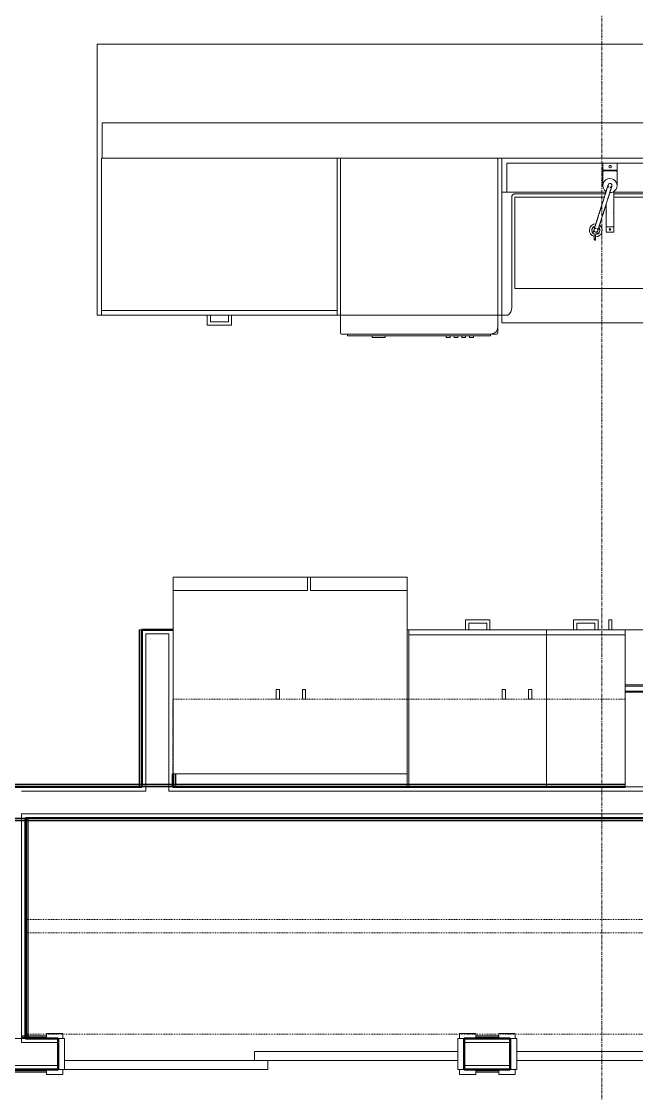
# Model space of a CAD drawing. Header units: inches. Extents: x -4235 to -464, y 9767 to 12347.
# Drawn here: x -2261.9 to -2168, y 10543.9 to 10707.6 of the extents above; entities that cross this region are included whole.
import ezdxf

# ---------------------------------------------------------------- set-up
doc = ezdxf.new("R2010")
doc.units = ezdxf.units.IN
doc.header["$MEASUREMENT"] = 0
doc.linetypes.add('Dash', pattern=[0.25, 0.125, -0.125])
doc.linetypes.add('Grid Line 1_2_', pattern=[0.875, 0.5, -0.125, 0.125, -0.125])
for name, color, linetype, lineweight in [('0-1', 170, 'Continuous', 5), ('0-2', 10, 'Continuous', 9), ('A-DOOR-1', 7, 'Continuous', 9), ('A-DOOR-2', 130, 'Continuous', 20), ('A-DOOR-FRAM-1', 130, 'Continuous', 20), ('A-WALL-1', 250, 'Continuous', 50), ('A-WALL-2', 50, 'Continuous', 13), ('A-WALL-3', 10, 'Continuous', 9), ('A-WALL-4', 254, 'Continuous', 9), ('A-WALL-5', 7, 'Continuous', 9), ('A-WALL-6', 113, 'Continuous', 9), ('P-SANR-FIXT-1', 7, 'Continuous', 9), ('P-SANR-FIXT-2', 254, 'Continuous', 9), ('Q-CASE-1', 254, 'Continuous', 9), ('Q-CASE-2', 7, 'Continuous', 9), ('Q-CASE-3', 7, 'Dash', 9), ('Q-CASE-4', 10, 'Continuous', 9), ('Q-CASE-HDLN-1', 7, 'Dash', 9), ('Q-SPCQ-1', 7, 'Continuous', 9), ('Q-SPCQ-2', 10, 'Continuous', 9), ('Q-SPCQ-3', 254, 'Continuous', 9), ('S-GRID-1', 1, 'Grid Line 1_2_', 9)]:
    doc.layers.add(name, color=color, linetype=linetype, lineweight=lineweight)

# ---------------------------------------------------------------- blocks, each defined once
blk = doc.blocks.new('Basic Wall _ INT - W4BØF - _5_8 GYP - 2X4 WOOD_BATT_ - 5_8 GYP_ - ___-2694542-BACKGROUND - 3RD FLOOR')
at = {"layer": 'A-WALL-3'}
for p, q in [((-2268.22, 10591.17), (-2268.2, 10591.11)), ((-2268.2, 10591.11), (-2268.14, 10590.96)), ((-2243.94, 10591.11), (-2243.82, 10591.11)), ((-2243.82, 10591.11), (-2243.73, 10591.11)), ((-2243.73, 10591.11), (-2243.67, 10591.11)), ((-2243.52, 10591.11), (-2238.79, 10591.11)), ((-2238.63, 10591.11), (-2238.57, 10591.11)), ((-2238.57, 10591.11), (-2238.48, 10591.11)), ((-2238.48, 10591.11), (-2238.36, 10591.11)), ((-2203.03, 10591.11), (-2169.78, 10591.11)), ((-2139.89, 10591.11), (-2077.17, 10591.11)), ((-2077.17, 10591.17), (-2076.8, 10591.17)), ((-2077.17, 10591.11), (-2076.8, 10591.11)), ((-2076.8, 10591.11), (-2076.17, 10591.11)), ((-2076.17, 10591.11), (-2076.17, 10591.17)), ((-2076.17, 10590.96), (-2076.17, 10591.11)), ((-2268.13, 10590.96), (-2268.11, 10590.89)), ((-2268.06, 10590.78), (-2268.05, 10590.75)), ((-2238.78, 10590.75), (-2243.53, 10590.75)), ((-2169.78, 10590.88), (-2203.03, 10590.88)), ((-2169.78, 10590.75), (-2203.03, 10590.75)), ((-2077.17, 10590.88), (-2139.89, 10590.88)), ((-2077.17, 10590.75), (-2139.89, 10590.75)), ((-2076.8, 10590.88), (-2077.17, 10590.88)), ((-2076.8, 10590.75), (-2077.17, 10590.75)), ((-2076.17, 10590.75), (-2076.8, 10590.75)), ((-2076.17, 10590.89), (-2076.17, 10590.96)), ((-2076.17, 10590.75), (-2076.17, 10590.78))]:
    blk.add_line(p, q, dxfattribs=at)
at = {"layer": 'A-WALL-4'}
for p, q in [((-2268.2, 10591.11), (-2243.94, 10591.11)), ((-2243.94, 10591.17), (-2243.82, 10591.17)), ((-2243.82, 10591.17), (-2243.73, 10591.17)), ((-2243.73, 10591.17), (-2243.67, 10591.17)), ((-2243.51, 10591.17), (-2238.79, 10591.17)), ((-2238.63, 10591.17), (-2238.57, 10591.17)), ((-2238.57, 10591.17), (-2238.48, 10591.17)), ((-2238.48, 10591.17), (-2238.36, 10591.17)), ((-2238.36, 10591.11), (-2203.03, 10591.11)), ((-2203.03, 10591.17), (-2169.78, 10591.17)), ((-2139.89, 10591.17), (-2077.17, 10591.17)), ((-2076.8, 10591.17), (-2076.17, 10591.17)), ((-2076.17, 10591.17), (-2076.17, 10590.9)), ((-2243.53, 10590.75), (-2268.05, 10590.75)), ((-2239.42, 10590.88), (-2243.52, 10590.88)), ((-2238.78, 10590.88), (-2239.4, 10590.88)), ((-2203.03, 10590.75), (-2238.78, 10590.75)), ((-2076.17, 10590.88), (-2076.8, 10590.88)), ((-2076.17, 10590.9), (-2076.17, 10590.88)), ((-2076.17, 10590.88), (-2076.17, 10590.86)), ((-2076.17, 10590.86), (-2076.17, 10590.8)), ((-2076.17, 10590.8), (-2076.17, 10590.75))]:
    blk.add_line(p, q, dxfattribs=at)
at = {"layer": 'A-WALL-5'}
for p, q in [((-2268.22, 10591.17), (-2243.94, 10591.17)), ((-2238.36, 10591.17), (-2203.03, 10591.17)), ((-2243.52, 10590.88), (-2268.1, 10590.88)), ((-2203.03, 10590.88), (-2238.78, 10590.88))]:
    blk.add_line(p, q, dxfattribs=at)
at = {"layer": 'A-WALL-5', "flags": 128}
for points in [[(-2268.1, 10590.88), (-2268.11, 10590.9), (-2268.13, 10590.96), (-2268.17, 10591.05), (-2268.22, 10591.17)], [(-2268.07, 10590.8), (-2268.08, 10590.82), (-2268.09, 10590.84), (-2268.09, 10590.86), (-2268.1, 10590.87), (-2268.1, 10590.88), (-2268.1, 10590.88)]]:
    blk.add_lwpolyline(points, dxfattribs=at)
blk = doc.blocks.new('Basic Wall _ INT - W4BØF - _5_8 GYP - 2X4 WOOD_BATT_ - 5_8 GYP_ - ___-2694541-BACKGROUND - 3RD FLOOR')
at = {"layer": 'A-WALL-3'}
for p, q in [((-2266.08, 10586), (-2266.07, 10585.98)), ((-2261.29, 10586), (-2266.04, 10586)), ((-2266.03, 10585.86), (-2266, 10585.8)), ((-2266, 10585.8), (-2265.94, 10585.65)), ((-2265.94, 10585.65), (-2265.91, 10585.59)), ((-2265.94, 10585.65), (-2265.41, 10585.65)), ((-2265.37, 10585.65), (-2261.29, 10585.65)), ((-2261.14, 10585.65), (-2261.08, 10585.65)), ((-2261.08, 10585.65), (-2260.99, 10585.65)), ((-2260.99, 10585.65), (-2260.87, 10585.65)), ((-2109.14, 10585.65), (-2109.02, 10585.65)), ((-2109.02, 10585.65), (-2108.93, 10585.65)), ((-2108.93, 10585.65), (-2108.87, 10585.65)), ((-2103.97, 10586), (-2108.72, 10586)), ((-2108.72, 10585.65), (-2103.97, 10585.65)), ((-2103.83, 10585.65), (-2103.77, 10585.65)), ((-2103.77, 10585.65), (-2103.68, 10585.65)), ((-2103.68, 10585.65), (-2103.56, 10585.65)), ((-2076.17, 10586), (-2077.17, 10586)), ((-2077.17, 10585.65), (-2076.17, 10585.65)), ((-2076.17, 10585.98), (-2076.17, 10586)), ((-2076.17, 10585.8), (-2076.17, 10585.86)), ((-2076.17, 10585.65), (-2076.17, 10585.8)), ((-2076.17, 10585.59), (-2076.17, 10585.65))]:
    blk.add_line(p, q, dxfattribs=at)
at = {"layer": 'A-WALL-4'}
for p, q in [((-2266.03, 10585.88), (-2265.41, 10585.88)), ((-2266.02, 10585.86), (-2266.03, 10585.88)), ((-2265.91, 10585.59), (-2265.41, 10585.59)), ((-2265.4, 10585.88), (-2261.29, 10585.88)), ((-2265.37, 10585.59), (-2261.29, 10585.59)), ((-2108.72, 10586), (-2261.29, 10586)), ((-2261.14, 10585.59), (-2261.08, 10585.59)), ((-2261.08, 10585.59), (-2260.99, 10585.59)), ((-2260.99, 10585.59), (-2260.87, 10585.59)), ((-2260.87, 10585.65), (-2109.14, 10585.65)), ((-2109.14, 10585.59), (-2109.02, 10585.59)), ((-2109.02, 10585.59), (-2108.93, 10585.59)), ((-2108.93, 10585.59), (-2108.87, 10585.59)), ((-2108.72, 10585.88), (-2103.97, 10585.88)), ((-2108.72, 10585.59), (-2103.97, 10585.59)), ((-2077.17, 10586), (-2103.97, 10586)), ((-2103.83, 10585.59), (-2103.77, 10585.59)), ((-2103.77, 10585.59), (-2103.68, 10585.59)), ((-2103.68, 10585.59), (-2103.56, 10585.59)), ((-2103.56, 10585.65), (-2077.17, 10585.65)), ((-2077.17, 10585.88), (-2076.17, 10585.88)), ((-2077.17, 10585.59), (-2076.17, 10585.59)), ((-2076.17, 10586), (-2076.17, 10585.96)), ((-2076.17, 10585.96), (-2076.17, 10585.9)), ((-2076.17, 10585.9), (-2076.17, 10585.89)), ((-2076.17, 10585.89), (-2076.17, 10585.88)), ((-2076.17, 10585.88), (-2076.17, 10585.88)), ((-2076.17, 10585.88), (-2076.17, 10585.71)), ((-2076.17, 10585.71), (-2076.17, 10585.59))]:
    blk.add_line(p, q, dxfattribs=at)
at = {"layer": 'A-WALL-4', "flags": 128}
for points in [[(-2266.04, 10585.89), (-2266.04, 10585.9), (-2266.05, 10585.92), (-2266.06, 10585.94)], [(-2266.03, 10585.88), (-2266.03, 10585.88), (-2266.04, 10585.89)], [(-2265.91, 10585.59), (-2265.96, 10585.71), (-2266, 10585.8), (-2266.02, 10585.86)]]:
    blk.add_lwpolyline(points, dxfattribs=at)
at = {"layer": 'A-WALL-5'}
for p, q in [((-2266.06, 10585.94), (-2266.07, 10585.96)), ((-2261.29, 10585.88), (-2108.72, 10585.88)), ((-2260.87, 10585.59), (-2109.14, 10585.59)), ((-2103.97, 10585.88), (-2077.17, 10585.88)), ((-2103.56, 10585.59), (-2077.17, 10585.59))]:
    blk.add_line(p, q, dxfattribs=at)
blk = doc.blocks.new('Basic Wall _ INT - W4BØF - _5_8 GYP - 2X4 WOOD_BATT_ - 5_8 GYP_ - ___-2694543-BACKGROUND - 3RD FLOOR')
at = {"layer": 'A-WALL-3'}
for p, q in [((-2192.57, 10547.6), (-2194.32, 10547.6)), ((-2187.32, 10547.6), (-2189.07, 10547.6))]:
    blk.add_line(p, q, dxfattribs=at)
at = {"layer": 'A-WALL-4'}
for p, q in [((-2258.07, 10547.6), (-2304.48, 10547.6)), ((-2304.25, 10547.25), (-2258.07, 10547.25)), ((-2189.07, 10547.6), (-2192.57, 10547.6)), ((-2192.57, 10547.25), (-2189.07, 10547.25))]:
    blk.add_line(p, q, dxfattribs=at)
at = {"layer": 'A-WALL-5'}
for p, q in [((-2304.48, 10547.48), (-2258.07, 10547.48)), ((-2304.31, 10547.19), (-2258.07, 10547.19)), ((-2192.57, 10547.48), (-2189.07, 10547.48)), ((-2192.57, 10547.19), (-2189.07, 10547.19))]:
    blk.add_line(p, q, dxfattribs=at)
blk = doc.blocks.new('Basic Wall _ INT - W4BØF - _5_8 GYP - 2X4 WOOD_BATT_ - 5_8 GYP_ - ___-2694544-BACKGROUND - 3RD FLOOR')
at = {"layer": 'A-WALL-3'}
for p, q in [((-2261.29, 10552.35), (-2266.04, 10552.35)), ((-2261.91, 10552.71), (-2261.29, 10552.71)), ((-2261.14, 10552.71), (-2261.08, 10552.71)), ((-2261.08, 10552.71), (-2260.99, 10552.71)), ((-2260.99, 10552.71), (-2260.87, 10552.71)), ((-2256.32, 10552.35), (-2258.07, 10552.35)), ((-2192.57, 10552.35), (-2194.32, 10552.35)), ((-2187.32, 10552.35), (-2189.07, 10552.35))]:
    blk.add_line(p, q, dxfattribs=at)
at = {"layer": 'A-WALL-4'}
for p, q in [((-2261.91, 10552.77), (-2261.29, 10552.77)), ((-2261.29, 10552.48), (-2261.91, 10552.48)), ((-2258.07, 10552.35), (-2261.29, 10552.35)), ((-2261.14, 10552.77), (-2261.08, 10552.77)), ((-2261.08, 10552.77), (-2260.99, 10552.77)), ((-2260.99, 10552.77), (-2260.87, 10552.77)), ((-2260.87, 10552.71), (-2258.07, 10552.71)), ((-2192.57, 10552.71), (-2189.07, 10552.71)), ((-2189.07, 10552.35), (-2192.57, 10552.35))]:
    blk.add_line(p, q, dxfattribs=at)
at = {"layer": 'A-WALL-5'}
for p, q in [((-2258.07, 10552.48), (-2261.29, 10552.48)), ((-2260.87, 10552.77), (-2258.07, 10552.77)), ((-2192.57, 10552.77), (-2189.07, 10552.77)), ((-2189.07, 10552.48), (-2192.57, 10552.48))]:
    blk.add_line(p, q, dxfattribs=at)
blk = doc.blocks.new('SLIDING - FLUSH - 6-0 x 6-8-3203587-BACKGROUND - 3RD FLOOR')
at = {"layer": 'A-DOOR-1'}
for p, q in [((-36.25, 3), (-38.75, 3)), ((-38.75, 3), (-38.75, 2.25)), ((-38.75, 2.25), (-36.25, 2.25)), ((-36.25, 2.25), (-36.25, 3)), ((36.25, 3), (36.25, 2.25)), ((38.75, 3), (36.25, 3)), ((36.25, 2.25), (38.75, 2.25)), ((38.75, 2.25), (38.75, 3)), ((-36.25, -2.5), (-38.75, -2.5)), ((-38.75, -2.5), (-38.75, -3.25)), ((-38.75, -3.25), (-36.25, -3.25)), ((-36.25, -3.25), (-36.25, -2.5)), ((38.75, -2.5), (36.25, -2.5)), ((36.25, -2.5), (36.25, -3.25)), ((36.25, -3.25), (38.75, -3.25)), ((38.75, -3.25), (38.75, -2.5))]:
    blk.add_line(p, q, dxfattribs=at)
at = {"layer": 'A-DOOR-2'}
for p, q in [((1, 2.25), (-36, 2.25)), ((-36, 2.25), (-36, 0.875)), ((1, 0.875), (1, 2.25)), ((-36, 0.875), (1, 0.875)), ((36, 0.875), (-1, 0.875)), ((-1, 0.875), (-1, -0.5)), ((36, -0.5), (36, 0.875)), ((-1, -0.5), (36, -0.5))]:
    blk.add_line(p, q, dxfattribs=at)
at = {"layer": 'A-DOOR-FRAM-1'}
for p, q in [((-36, 2.25), (-37, 2.25)), ((-37, 2.25), (-37, -2.5)), ((-36, -2.5), (-36, 2.25)), ((37, 2.25), (36, 2.25)), ((36, 2.25), (36, -2.5)), ((37, -2.5), (37, 2.25)), ((-37, -2.5), (-36, -2.5)), ((36, -2.5), (37, -2.5))]:
    blk.add_line(p, q, dxfattribs=at)
blk = doc.blocks.new('OD_CW_Closet - OD_CW_Closet-3211085-BACKGROUND - 3RD FLOOR')
at = {"layer": 'Q-CASE-HDLN-1'}
for p, q in [((0.74, -24), (0.74, 9)), ((0.74, 9), (153.3, 9)), ((153.3, 9), (153.3, -24)), ((0.74, -6.5), (153.3, -6.5)), ((0.74, -8.5), (153.3, -8.5)), ((153.3, -24), (0.74, -24))]:
    blk.add_line(p, q, dxfattribs=at)
blk = doc.blocks.new('SLIDING - FLUSH - 5-0 x 6-8-3203586-BACKGROUND - 3RD FLOOR')
at = {"layer": 'A-DOOR-1'}
for p, q in [((-32.75, 3.25), (-30.25, 3.25)), ((-32.75, 2.5), (-32.75, 3.25)), ((-30.25, 2.5), (-32.75, 2.5)), ((-30.25, 3.25), (-30.25, 2.5)), ((30.25, 3.25), (32.75, 3.25)), ((30.25, 2.5), (30.25, 3.25)), ((32.75, 2.5), (30.25, 2.5)), ((32.75, 3.25), (32.75, 2.5)), ((-32.75, -2.25), (-30.25, -2.25)), ((-32.75, -3), (-32.75, -2.25)), ((-30.25, -3), (-32.75, -3)), ((-30.25, -2.25), (-30.25, -3)), ((30.25, -2.25), (32.75, -2.25)), ((30.25, -3), (30.25, -2.25)), ((32.75, -3), (30.25, -3)), ((32.75, -2.25), (32.75, -3))]:
    blk.add_line(p, q, dxfattribs=at)
at = {"layer": 'A-DOOR-2'}
for p, q in [((-1, -0.88), (-1, 0.5)), ((-1, 0.5), (30, 0.5)), ((30, 0.5), (30, -0.88)), ((-30, -2.25), (-30, -0.88)), ((-30, -0.88), (1, -0.88)), ((30, -0.88), (-1, -0.88)), ((1, -0.88), (1, -2.25)), ((1, -2.25), (-30, -2.25))]:
    blk.add_line(p, q, dxfattribs=at)
at = {"layer": 'A-DOOR-FRAM-1'}
for p, q in [((-31, -2.25), (-31, 2.5)), ((-31, 2.5), (-30, 2.5)), ((-30, 2.5), (-30, -2.25)), ((30, 2.5), (31, 2.5)), ((30, -2.25), (30, 2.5)), ((31, 2.5), (31, -2.25)), ((-30, -2.25), (-31, -2.25)), ((31, -2.25), (30, -2.25))]:
    blk.add_line(p, q, dxfattribs=at)
blk = doc.blocks.new('Basic Wall _ INT - W4BØF - _5_8 GYP - 2X4 WOOD_BATT_ - 5_8 GYP_ - ___-2694556-BACKGROUND - 3RD FLOOR')
at = {"layer": 'A-WALL-3'}
for p, q in [((-2243.88, 10591.17), (-2243.88, 10591.06)), ((-2243.65, 10590.75), (-2243.94, 10590.75)), ((-2243.94, 10590.75), (-2243.88, 10590.75)), ((-2243.88, 10591.05), (-2243.88, 10590.97)), ((-2243.88, 10590.96), (-2243.88, 10590.91)), ((-2243.88, 10590.75), (-2243.73, 10590.75)), ((-2243.73, 10590.75), (-2243.67, 10590.75)), ((-2243.59, 10590.75), (-2243.65, 10590.75)), ((-2243.55, 10590.75), (-2243.53, 10590.75))]:
    blk.add_line(p, q, dxfattribs=at)
at = {"layer": 'A-WALL-4'}
for p, q in [((-2243.88, 10614.75), (-2243.94, 10614.75)), ((-2243.73, 10614.75), (-2243.88, 10614.75)), ((-2243.88, 10614.75), (-2243.88, 10591.17)), ((-2243.67, 10614.75), (-2243.73, 10614.75)), ((-2243.53, 10614.75), (-2243.55, 10614.75)), ((-2243.53, 10590.75), (-2243.53, 10614.75)), ((-2243.94, 10591.17), (-2243.94, 10591.06)), ((-2243.94, 10591.05), (-2243.94, 10590.97)), ((-2243.94, 10590.96), (-2243.94, 10590.91)), ((-2243.57, 10590.75), (-2243.59, 10590.75)), ((-2243.53, 10590.75), (-2243.57, 10590.75))]:
    blk.add_line(p, q, dxfattribs=at)
at = {"layer": 'A-WALL-5'}
for p, q in [((-2243.94, 10614.75), (-2243.65, 10614.75)), ((-2243.94, 10614.75), (-2243.94, 10591.17)), ((-2243.65, 10614.75), (-2243.65, 10590.75)), ((-2243.65, 10614.75), (-2243.57, 10614.75)), ((-2243.57, 10614.75), (-2243.53, 10614.75))]:
    blk.add_line(p, q, dxfattribs=at)
blk = doc.blocks.new('Basic Wall _ INT - W4BØF - _5_8 GYP - 2X4 WOOD_BATT_ - 5_8 GYP_ - ___-2694555-BACKGROUND - 3RD FLOOR')
at = {"layer": 'A-WALL-3'}
for p, q in [((-2238.42, 10591.17), (-2238.42, 10591.07)), ((-2238.78, 10590.75), (-2238.75, 10590.75)), ((-2238.65, 10590.75), (-2238.71, 10590.75)), ((-2238.36, 10590.75), (-2238.65, 10590.75)), ((-2238.64, 10590.75), (-2238.57, 10590.75)), ((-2238.57, 10590.75), (-2238.42, 10590.75)), ((-2238.42, 10591.05), (-2238.42, 10590.97)), ((-2238.42, 10590.96), (-2238.42, 10590.91)), ((-2238.42, 10590.75), (-2238.36, 10590.75))]:
    blk.add_line(p, q, dxfattribs=at)
at = {"layer": 'A-WALL-4'}
for p, q in [((-2238.78, 10590.75), (-2238.78, 10592.75)), ((-2238.42, 10592.75), (-2238.42, 10591.17)), ((-2238.36, 10591.17), (-2238.36, 10591.07)), ((-2238.73, 10590.75), (-2238.78, 10590.75)), ((-2238.71, 10590.75), (-2238.73, 10590.75)), ((-2238.36, 10591.05), (-2238.36, 10590.97)), ((-2238.36, 10590.96), (-2238.36, 10590.91))]:
    blk.add_line(p, q, dxfattribs=at)
at = {"layer": 'A-WALL-5'}
for p, q in [((-2238.65, 10590.75), (-2238.65, 10592.75)), ((-2238.36, 10592.75), (-2238.36, 10591.17))]:
    blk.add_line(p, q, dxfattribs=at)
blk = doc.blocks.new('Refrigerator_-_Side-by-Side_6047 - 36_ X 30_-345559-BACKGROUND - 3RD FLOOR')
at = {"layer": 'Q-SPCQ-1'}
for p, q in [((17.87, 14.42), (-17.88, 14.42)), ((-17.88, 14.42), (-17.88, -15.58)), ((17.87, -15.58), (17.87, 14.42)), ((-17.88, -13.58), (-3.13, -13.58)), ((-17.88, -13.58), (-17.88, -15.58)), ((-3.13, -15.58), (-3.13, -13.58)), ((-2.63, -13.58), (17.87, -13.58)), ((-2.63, -13.58), (-2.63, -15.58)), ((17.87, -15.58), (17.87, -13.58)), ((-17.88, -15.58), (17.87, -15.58)), ((-3.13, -15.58), (-17.88, -15.58)), ((17.87, -15.58), (-2.63, -15.58))]:
    blk.add_line(p, q, dxfattribs=at)
blk = doc.blocks.new('Single Door 1 Drawer 211 - 211 Base Cabinet Single Door1 Drawer 12_-2709705-BACKGROUND - 3RD FLOOR')
at = {"layer": 'Q-CASE-1'}
for p, q in [((-11.26, 24), (0.74, 24)), ((-11.26, 23.25), (-11.26, 24)), ((0.74, 23.25), (-11.26, 23.25)), ((-11.26, 23.25), (-11.26, 0.37)), ((-6.64, 24), (-7.14, 24)), ((-3.89, 24), (-3.39, 24)), ((-1.27, 24), (-1.76, 24)), ((0.74, 24), (0.74, 23.25)), ((0.74, 15.6), (0.74, 23.25)), ((0.74, 14.49), (0.74, 14.61))]:
    blk.add_line(p, q, dxfattribs=at)
at = {"layer": 'Q-CASE-2'}
for p, q in [((-3.39, 25.5), (-7.14, 25.5)), ((-7.14, 25.5), (-7.14, 24)), ((-6.64, 24), (-6.64, 25)), ((-6.64, 25), (-3.89, 25)), ((-3.89, 25), (-3.89, 24)), ((-3.39, 24), (-3.39, 25.5)), ((-1.27, 25.5), (-1.76, 25.5)), ((-1.76, 25.5), (-1.76, 24)), ((-1.27, 24), (-1.27, 25.5))]:
    blk.add_line(p, q, dxfattribs=at)
at = {"layer": 'Q-CASE-4'}
for p, q in [((-1.27, 24), (-1.76, 24)), ((-11.26, 0.37), (-11.26, 0)), ((-11.26, 0), (0.74, 0))]:
    blk.add_line(p, q, dxfattribs=at)
blk = doc.blocks.new('Base Cabinet 3 Drawer 230 - Base Cabinet 3 Drawer 230 21_-2578998-BACKGROUND - 3RD FLOOR')
at = {"layer": 'Q-CASE-1'}
for p, q in [((-9.76, 24), (11.24, 24)), ((-9.76, 23.25), (-9.76, 24)), ((11.24, 23.25), (-9.76, 23.25)), ((-9.76, 23.25), (-9.76, 0.38)), ((-0.64, 24), (-1.14, 24)), ((2.11, 24), (2.61, 24)), ((11.24, 24), (11.24, 23.25)), ((11.24, 0.38), (11.24, 23.25))]:
    blk.add_line(p, q, dxfattribs=at)
at = {"layer": 'Q-CASE-2'}
for p, q in [((2.61, 25.5), (-1.14, 25.5)), ((-1.14, 25.5), (-1.14, 24)), ((-0.64, 24), (-0.64, 25)), ((-0.64, 25), (2.11, 25)), ((2.11, 25), (2.11, 24)), ((2.61, 24), (2.61, 25.5))]:
    blk.add_line(p, q, dxfattribs=at)
at = {"layer": 'Q-CASE-4'}
for p, q in [((-0.64, 24), (-1.14, 24)), ((-0.64, 24), (-1.14, 24)), ((2.11, 24), (2.61, 24)), ((2.11, 24), (2.61, 24)), ((-9.76, 0.38), (-9.76, 0)), ((11.24, 0), (11.24, 0.38)), ((-9.76, 0), (11.24, 0))]:
    blk.add_line(p, q, dxfattribs=at)
blk = doc.blocks.new('300 Series Wall Hung Cabinet_302 - 33_ X 36_-2610350-BACKGROUND - 3RD FLOOR')
at = {"layer": 'Q-CASE-2'}
for p, q in [((-2.25, -13.19), (-1.76, -13.19)), ((-2.25, -13.19), (-2.25, -14.69)), ((-2.25, -14.69), (-1.76, -14.69)), ((-1.76, -14.69), (-1.76, -13.19)), ((1.75, -13.19), (2.24, -13.19)), ((1.75, -13.19), (1.75, -14.69)), ((1.75, -14.69), (2.24, -14.69)), ((2.24, -14.69), (2.24, -13.19))]:
    blk.add_line(p, q, dxfattribs=at)
at = {"layer": 'Q-CASE-3'}
for p, q in [((16.5, -0.19), (-16.5, -0.19)), ((-16.5, -0.19), (-16.5, -13.19)), ((16.5, -13.19), (16.5, -0.19)), ((-16.5, -13.19), (16.5, -13.19))]:
    blk.add_line(p, q, dxfattribs=at)
blk = doc.blocks.new('300 Series Wall Hung Cabinet_302 - 18_ x 36_-2359323-BACKGROUND - 3RD FLOOR')
at = {"layer": 'Q-CASE-2'}
for p, q in [((-1.76, 14.69), (-2.25, 14.69)), ((-2.25, 14.69), (-2.25, 13.19)), ((-1.76, 13.19), (-2.25, 13.19)), ((-1.76, 13.19), (-1.76, 14.69)), ((2.24, 14.69), (1.75, 14.69)), ((1.75, 14.69), (1.75, 13.19)), ((2.24, 13.19), (1.75, 13.19)), ((2.24, 13.19), (2.24, 14.69))]:
    blk.add_line(p, q, dxfattribs=at)
at = {"layer": 'Q-CASE-3'}
for p, q in [((-18, 0.19), (-18, 13.19)), ((-18, 13.19), (18, 13.19)), ((18, 13.19), (18, 0.19)), ((18, 0.19), (-18, 0.19))]:
    blk.add_line(p, q, dxfattribs=at)
blk = doc.blocks.new('30quot_MicrowaveVent_11166 - 70cm miele oven-2322118-BACKGROUND - 3RD FLOOR')
at = {"layer": 'Q-CASE-2'}
for p, q in [((-14.2, -14.49), (-14.2, 0)), ((15.68, 0), (-14.2, 0)), ((15.68, 0), (15.68, -14.49)), ((15.68, -14.49), (-14.2, -14.49)), ((-14.2, -14.61), (15.68, -14.61)), ((-14.2, -15.39), (-14.2, -14.61)), ((15.68, -14.61), (15.68, -15.39)), ((-14.2, -15.6), (-14.2, -15.39)), ((-14.2, -15.39), (15.68, -15.39)), ((-14.2, -15.6), (15.68, -15.6)), ((7.69, -16.55), (7.69, -15.63)), ((8.88, -15.63), (8.88, -16.55)), ((15.68, -15.39), (15.68, -15.6)), ((7.69, -16.6), (8.88, -16.6))]:
    blk.add_line(p, q, dxfattribs=at)
blk = doc.blocks.new('Dishwasher_15404 - 34_ counter-V232-BACKGROUND - 3RD FLOOR')
at = {"layer": 'Q-SPCQ-1'}
for p, q in [((25.8, 24), (24, 24)), ((26.68, 24), (25.8, 24)), ((26.87, 22.93), (26.87, 23.8)), ((26.87, 0.2), (26.87, 22.93)), ((26.87, 22.91), (27.12, 22.91)), ((27.12, 22.91), (27.12, 1.09)), ((27.37, 20.28), (27.12, 20.28)), ((27.12, 19.69), (27.37, 19.69)), ((27.37, 20.28), (27.37, 19.69)), ((27.37, 19.1), (27.12, 19.1)), ((27.12, 18.51), (27.37, 18.51)), ((27.37, 19.1), (27.37, 18.51)), ((27.37, 17.92), (27.12, 17.92)), ((27.12, 17.33), (27.37, 17.33)), ((27.37, 16.74), (27.12, 16.74)), ((27.37, 17.92), (27.37, 17.33)), ((27.37, 16.74), (27.37, 16.15)), ((27.12, 16.15), (27.37, 16.15)), ((27.37, 6.79), (27.12, 6.79)), ((27.37, 6.79), (27.37, 5.81)), ((27.37, 5.81), (27.37, 4.82)), ((27.12, 4.82), (27.37, 4.82)), ((26.87, 1.09), (27.12, 1.09)), ((24, 0), (26.68, 0))]:
    blk.add_line(p, q, dxfattribs=at)
for centre, radius, start, end in [((25.8, 22.93), 1.07, 360, 90), ((26.68, 23.8), 0.197, 0, 90), ((26.68, 0.2), 0.197, 270, 360), ((26.68, 0.2), 0.197, 270, 345)]:
    blk.add_arc(centre, radius, start, end, dxfattribs=at)
at = {"layer": 'Q-SPCQ-2'}
blk.add_line((0, 24), (0, 0), dxfattribs=at)
blk.add_line((0, 24), (0, 0), dxfattribs=at)
blk.add_line((0, 24), (0, 0), dxfattribs=at)
blk.add_line((0, 24), (0, 0), dxfattribs=at)
at = {"layer": 'Q-SPCQ-3'}
for p, q in [((24, 24), (0, 24)), ((0, 0), (24, 0))]:
    blk.add_line(p, q, dxfattribs=at)
blk = doc.blocks.new('Vanity Cabinet-Double Door - 33_-V233-BACKGROUND - 3RD FLOOR')
at = {"layer": 'Q-CASE-1'}
for p, q in [((-15.76, 5.17), (-15.76, 0)), ((-15.76, 5.17), (-15.76, 0)), ((-15.01, 5.2), (-15.01, 0.75)), ((16.49, 0.75), (16.49, 5.16)), ((17.24, 0), (17.24, 5.2)), ((17.24, 0), (17.24, 5.2)), ((-15.01, 0.75), (-0.34, 0.75)), ((1.82, 0.75), (16.49, 0.75))]:
    blk.add_line(p, q, dxfattribs=at)
at = {"layer": 'Q-CASE-4'}
blk.add_line((-15.76, 0), (17.24, 0), dxfattribs=at)
blk.add_line((-15.76, 0), (17.24, 0), dxfattribs=at)
blk.add_line((-15.76, 0), (17.24, 0), dxfattribs=at)
blk = doc.blocks.new('Base Cabinet 3 Drawer 230 - Base Cabinet 3 Drawer 230 36_-2567960-BACKGROUND - 3RD FLOOR')
at = {"layer": 'Q-CASE-1'}
for p, q in [((-17.26, 24), (18.74, 24)), ((-17.26, 23.25), (-17.26, 24)), ((18.74, 23.25), (-17.26, 23.25)), ((-17.26, 23.25), (-17.26, 0)), ((-0.64, 24), (-1.14, 24)), ((2.11, 24), (2.61, 24)), ((18.74, 24), (18.74, 23.25)), ((18.74, 0), (18.74, 23.25)), ((-17.26, 0), (18.74, 0))]:
    blk.add_line(p, q, dxfattribs=at)
at = {"layer": 'Q-CASE-2'}
for p, q in [((2.61, 25.5), (-1.14, 25.5)), ((-1.14, 25.5), (-1.14, 24)), ((-0.64, 24), (-0.64, 25)), ((-0.64, 25), (2.11, 25)), ((2.11, 25), (2.11, 24)), ((2.61, 24), (2.61, 25.5))]:
    blk.add_line(p, q, dxfattribs=at)
at = {"layer": 'Q-CASE-4'}
for p, q in [((-0.64, 24), (-1.14, 24)), ((-0.64, 24), (-1.14, 24)), ((2.11, 24), (2.61, 24)), ((2.11, 24), (2.61, 24))]:
    blk.add_line(p, q, dxfattribs=at)
blk = doc.blocks.new('kitchen_faucet_14143 - kitchen_faucet_14143-V257-BACKGROUND - 3RD FLOOR')
at = {"layer": 'P-SANR-FIXT-1'}
for p, q in [((-7.58, 2.4), (-8.24, 2.4)), ((-8.24, 2.2), (-7.58, 2.2)), ((-6.99, 1.91), (-7.41, 2.04)), ((-7.23, 2.59), (-6.81, 2.46)), ((-6.3, 0.57), (-7.09, 0.57)), ((-7.09, -0.57), (-7.09, 0.57)), ((-2.83, 0.59), (-6.3, 0.59)), ((-6.3, 0.57), (-6.3, 0.59)), ((-6.3, 0.42), (-6.3, 0.5)), ((-6.3, 0.15), (-6.3, 0.4)), ((-6.3, 0.29), (-6.3, 0.15)), ((-6.3, 0.15), (-6.3, -0.15)), ((-6.3, -0.15), (-6.3, 0.15)), ((-3.97, 0.59), (-4.89, 0.59)), ((-0.9, 0.59), (-0.94, 0.59)), ((2.26, 1.08), (0, 1.08)), ((2.34, 1.02), (2.1, 1.02)), ((2.26, 1.08), (2.26, -1.08)), ((3.44, 1.08), (2.34, 1.08)), ((2.34, -1.08), (2.34, 1.08)), ((3.44, 1.08), (3.44, -1.08)), ((-7.09, -0.57), (-6.3, -0.57)), ((-6.3, -0.15), (-6.3, -0.29)), ((-6.3, -0.29), (-6.3, -0.15)), ((-6.3, -0.4), (-6.3, -0.3)), ((-6.3, -0.5), (-6.3, -0.42)), ((-6.3, -0.59), (-6.3, -0.51)), ((-6.3, -0.59), (-0.9, -0.59)), ((-4.89, -0.59), (-3.97, -0.59)), ((0, -1.08), (2.26, -1.08)), ((2.1, -1.02), (2.34, -1.02)), ((2.34, -1.08), (3.44, -1.08))]:
    blk.add_line(p, q, dxfattribs=at)
at = {"layer": 'P-SANR-FIXT-1', "flags": 128}
for points in [[(-6.52, 2.15), (-6.53, 2.23), (-6.56, 2.3), (-6.61, 2.36), (-6.67, 2.41), (-6.74, 2.44), (-6.82, 2.45), (-6.9, 2.44), (-6.97, 2.41), (-7.03, 2.36), (-7.08, 2.3), (-7.1, 2.23), (-7.11, 2.15)], [(-7.11, 2.15), (-7.1, 2.08), (-7.08, 2), (-7.03, 1.94), (-6.97, 1.9), (-6.9, 1.87), (-6.82, 1.86), (-6.74, 1.87), (-6.67, 1.9), (-6.61, 1.94), (-6.56, 2)], [(-6.91, 1.87), (-6.91, 1.87), (-6.91, 1.87), (-6.9, 1.87), (-6.9, 1.87), (-6.9, 1.87), (-6.89, 1.87), (-6.89, 1.86), (-6.88, 1.86), (-6.88, 1.86), (-6.87, 1.86), (-6.86, 1.86), (-6.71, 1.81), (-6.69, 1.8), (-6.68, 1.8), (-6.51, 1.75), (-6.49, 1.74), (-6.46, 1.73), (-6.43, 1.72), (-6.41, 1.71), (-6.38, 1.7), (-6.35, 1.69), (-6.32, 1.68), (-6.29, 1.67), (-6.26, 1.66), (-6.22, 1.65), (-6.19, 1.64), (-6.16, 1.63), (-6.12, 1.62), (-6.09, 1.61), (-6.05, 1.6), (-6.01, 1.59), (-5.98, 1.58), (-5.94, 1.56), (-5.9, 1.55), (-5.86, 1.54), (-5.82, 1.53), (-5.78, 1.51), (-5.74, 1.5), (-5.69, 1.49), (-5.65, 1.47), (-5.61, 1.46), (-5.56, 1.45), (-5.52, 1.43), (-5.47, 1.42), (-5.42, 1.4), (-5.38, 1.39), (-5.33, 1.37), (-5.28, 1.36), (-5.23, 1.34), (-5.18, 1.33), (-4.48, 1.1), (-4.42, 1.09), (-4.36, 1.07), (-4.31, 1.05), (-4.25, 1.03), (-4.19, 1.01), (-4.13, 0.99), (-4.07, 0.98), (-4.02, 0.96), (-3.96, 0.94), (-3.9, 0.92), (-3.84, 0.9), (-3.78, 0.88), (-3.72, 0.86), (-3.66, 0.85), (-3.6, 0.83), (-3.54, 0.81), (-3.48, 0.79), (-3.42, 0.77), (-3.36, 0.75), (-3.3, 0.73), (-3.24, 0.71), (-3.18, 0.69), (-3.12, 0.68), (-3.06, 0.66), (-3, 0.64), (-2.94, 0.62), (-2.88, 0.6), (-2.83, 0.58), (-2.77, 0.56), (-2.71, 0.55), (-2.65, 0.53), (-2.03, 0.33), (-1.98, 0.32), (-1.93, 0.3), (-1.88, 0.28), (-1.83, 0.27), (-1.78, 0.25), (-1.54, 0.18), (-1.49, 0.16), (-1.45, 0.15), (-1.4, 0.13), (-1.36, 0.12), (-1.31, 0.1), (-1.27, 0.09), (-1.23, 0.08), (-1.18, 0.06), (-1.14, 0.05), (-1.1, 0.04), (-1.06, 0.03), (-1.03, 0.01), (-0.99, 0), (-0.95, -0.01), (-0.91, -0.02), (-0.88, -0.03), (-0.84, -0.04), (-0.81, -0.05), (-0.77, -0.07), (-0.74, -0.08), (-0.71, -0.09), (-0.68, -0.1), (-0.65, -0.11), (-0.62, -0.11), (-0.59, -0.12), (-0.56, -0.13), (-0.53, -0.14), (-0.51, -0.15), (-0.48, -0.16), (-0.45, -0.17), (-0.43, -0.17), (-0.41, -0.18), (-0.38, -0.19), (-0.36, -0.2), (-0.34, -0.2), (-0.32, -0.21), (-0.3, -0.21), (-0.28, -0.22), (-0.26, -0.23), (-0.25, -0.23), (-0.23, -0.24), (-0.21, -0.24), (-0.2, -0.25), (-0.18, -0.25), (-0.17, -0.26), (-0.16, -0.26), (-0.15, -0.26), (-0.14, -0.27), (-0.13, -0.27), (-0.12, -0.27), (-0.11, -0.28), (-0.1, -0.28), (-0.09, -0.28), (-0.09, -0.28), (-0.08, -0.28), (-0.08, -0.29), (-0.07, -0.29), (-0.07, -0.29), (-0.07, -0.29), (-0.07, -0.29), (-0.06, -0.29)], [(-6.73, 2.43), (-6.73, 2.43), (-6.73, 2.43), (-6.73, 2.43), (-6.72, 2.43), (-6.72, 2.43), (-6.72, 2.43), (-6.71, 2.43), (-6.71, 2.43), (-6.7, 2.42), (-6.69, 2.42), (-6.68, 2.42), (-6.53, 2.37), (-6.52, 2.37), (-6.5, 2.36), (-6.48, 2.35), (-6.46, 2.35), (-6.44, 2.34), (-6.42, 2.33), (-6.39, 2.33), (-6.37, 2.32), (-6.34, 2.31), (-6.32, 2.3), (-6.29, 2.3), (-6.27, 2.29), (-6.24, 2.28), (-6.21, 2.27), (-6.18, 2.26), (-6.15, 2.25), (-6.12, 2.24), (-6.09, 2.23), (-6.06, 2.22), (-6.03, 2.21), (-5.99, 2.2), (-5.96, 2.19), (-5.92, 2.18), (-5.89, 2.17), (-5.85, 2.16), (-5.81, 2.14), (-5.78, 2.13), (-5.74, 2.12), (-5.7, 2.11), (-5.66, 2.1), (-5.62, 2.08), (-5.58, 2.07), (-5.53, 2.06), (-5.49, 2.04), (-5.45, 2.03), (-5.4, 2.01), (-5.36, 2), (-5.31, 1.99), (-5.27, 1.97), (-5.22, 1.96), (-5.17, 1.94), (-5.12, 1.93), (-5.07, 1.91), (-5.02, 1.9), (-4.97, 1.88), (-4.92, 1.86), (-4.87, 1.85), (-4.82, 1.83), (-4.77, 1.81), (-4.71, 1.8), (-4.66, 1.78), (-4.61, 1.76), (-4.55, 1.75), (-4.5, 1.73), (-4.44, 1.71), (-4.39, 1.69), (-4.33, 1.68), (-4.27, 1.66), (-4.22, 1.64), (-4.16, 1.62), (-4.1, 1.6), (-4.04, 1.59), (-3.99, 1.57), (-3.93, 1.55), (-3.87, 1.53), (-3.81, 1.51), (-3.75, 1.49), (-3.69, 1.47), (-3.63, 1.46), (-3.57, 1.44), (-3.51, 1.42), (-3.45, 1.4), (-3.39, 1.38), (-3.33, 1.36), (-3.27, 1.34), (-3.21, 1.32), (-3.15, 1.31), (-3.09, 1.29), (-3.03, 1.27), (-2.97, 1.25), (-2.92, 1.23), (-2.86, 1.21), (-2.8, 1.19), (-2.74, 1.17), (-2.68, 1.16), (-2.62, 1.14), (-2.56, 1.12), (-2.51, 1.1), (-1.88, 0.9), (-1.83, 0.89), (-1.78, 0.87), (-1.73, 0.85), (-1.67, 0.84), (-1.62, 0.82), (-1.4, 0.75), (-1.35, 0.74), (-1.3, 0.72), (-1.26, 0.71), (-1.21, 0.69), (-1.17, 0.68), (-1.12, 0.66), (-1.08, 0.65), (-1.04, 0.64), (-1, 0.62), (-0.96, 0.61), (-0.92, 0.6), (-0.88, 0.59), (-0.84, 0.57), (-0.8, 0.56), (-0.76, 0.55), (-0.73, 0.54), (-0.69, 0.53), (-0.66, 0.52), (-0.62, 0.51), (-0.59, 0.5), (-0.56, 0.49), (-0.52, 0.47), (-0.49, 0.47), (-0.46, 0.46), (-0.43, 0.45), (-0.4, 0.44), (-0.38, 0.43), (-0.35, 0.42), (-0.32, 0.41), (-0.3, 0.4), (-0.27, 0.4), (-0.25, 0.39), (-0.22, 0.38), (-0.2, 0.37), (-0.18, 0.37), (-0.16, 0.36), (-0.14, 0.35), (-0.12, 0.35), (-0.1, 0.34), (-0.08, 0.34), (-0.06, 0.33), (-0.05, 0.32), (-0.03, 0.32), (-0.02, 0.32), (0, 0.31), (0.01, 0.31), (0.02, 0.3), (0.03, 0.3), (0.04, 0.3), (0.05, 0.29), (0.06, 0.29), (0.07, 0.29), (0.08, 0.28), (0.09, 0.28), (0.09, 0.28), (0.1, 0.28), (0.1, 0.28), (0.11, 0.28), (0.11, 0.28), (0.11, 0.27), (0.11, 0.27), (0.11, 0.27)], [(-0.27, 0.02), (-0.27, -0.06), (-0.24, -0.13), (-0.2, -0.2), (-0.15, -0.25), (-0.08, -0.28), (0, -0.3), (0.08, -0.3), (0.15, -0.28), (0.21, -0.23), (0.27, -0.18)], [(0.27, -0.18), (0.3, -0.11), (0.32, -0.03), (0.31, 0.04), (0.29, 0.12), (0.25, 0.18), (0.19, 0.23), (0.13, 0.27), (0.05, 0.29), (-0.03, 0.28), (-0.1, 0.26), (-0.17, 0.22), (-0.22, 0.16)]]:
    blk.add_lwpolyline(points, dxfattribs=at)
at = {"layer": 'P-SANR-FIXT-1'}
for centre, radius, start, end in [((-6.83, 2.16), 0.984, 176.3754, 180), ((-6.83, 2.16), 0.984, 180, 325.3711), ((-6.83, 2.16), 0.984, 0, 165), ((-6.83, 2.16), 0.63, 10.3084, 180), ((-6.83, 2.16), 0.63, 180, 315), ((-6.83, 2.16), 0.591, 132.8835, 180), ((-6.83, 2.16), 0.591, 180, 191.3603), ((-6.83, 2.16), 0.591, 191.3603, 312.7731), ((-6.83, 2.16), 0.591, 14.7648, 132.8835), ((-6.69, 0), 0.118, 0, 180), ((-6.69, 0), 0.118, 180, 360), ((0, 0), 1.08, 177.6189, 180), ((0, 0), 1.08, 180, 360), ((0, 0), 1.08, 0, 147.4712), ((2.88, 0), 0.197, 360, 180), ((2.88, 0), 0.197, 180, 360)]:
    blk.add_arc(centre, radius, start, end, dxfattribs=at)
for centre, major_axis, ratio, start_param, end_param in [((-8.24, 2.3), (0, 0.0984), 0.984808, 4.712389, 7.853982), ((-8.24, 2.3), (0, 0.0984), 0.984808, 1.570796, 4.712389), ((-3.97, 0), (0, 0.591), 0.906308, 6.021386, 6.806784), ((-3.97, 0), (0, 0.591), 0.906308, 2.617994, 3.403392)]:
    blk.add_ellipse(centre, major_axis=major_axis, ratio=ratio, start_param=start_param, end_param=end_param, dxfattribs=at)
blk = doc.blocks.new('Stainless Steel Farmhous Kitchen Sink - Stainless Steel Farmhous Kitchen Sink-V258-BACKGROUND - 3RD FLOOR')
at = {"layer": 'P-SANR-FIXT-1'}
for p, q in [((-33, 22.2), (-33, 21.04)), ((0, 22.2), (-33, 22.2)), ((0, 21.04), (0, 22.2)), ((-31, 3), (-31, 16.96)), ((-31, 16.96), (-2, 16.96)), ((-2, 16.96), (-2, 3)), ((-17.08, 3), (-31, 3)), ((-2, 3), (-15.65, 3))]:
    blk.add_line(p, q, dxfattribs=at)
at = {"layer": 'P-SANR-FIXT-2'}
for p, q in [((-33, 21.04), (-33, 2.25)), ((0, 2.25), (0, 21.04)), ((-33, 2.25), (-17.09, 2.25)), ((-15.89, 2.25), (0, 2.25))]:
    blk.add_line(p, q, dxfattribs=at)
blk = doc.blocks.new('Basic Wall _ INT - W4BØF - _5_8 GYP - 2X4 WOOD_BATT_ - 5_8 GYP_ - ___-3211099-BACKGROUND - 3RD FLOOR')
at = {"layer": 'A-WALL-3'}
for p, q in [((-2261.26, 10586), (-2261.29, 10586)), ((-2261.22, 10586), (-2261.18, 10586)), ((-2261.18, 10586), (-2261.16, 10586)), ((-2261.16, 10586), (-2260.99, 10586)), ((-2261.08, 10586), (-2261.15, 10586)), ((-2260.93, 10586), (-2261.08, 10586)), ((-2260.99, 10586), (-2260.87, 10586)), ((-2260.87, 10586), (-2260.93, 10586)), ((-2260.93, 10585.86), (-2260.93, 10585.8)), ((-2260.93, 10585.8), (-2260.93, 10585.71)), ((-2260.93, 10585.71), (-2260.93, 10585.59)), ((-2261.29, 10552.35), (-2261.26, 10552.35)), ((-2261.18, 10552.35), (-2261.22, 10552.35)), ((-2261.17, 10552.35), (-2261.18, 10552.35)), ((-2261.16, 10552.35), (-2261.17, 10552.35)), ((-2261.14, 10552.35), (-2261.16, 10552.35)), ((-2261.16, 10552.35), (-2261.16, 10552.35)), ((-2261.15, 10552.35), (-2261.08, 10552.35)), ((-2261.08, 10552.35), (-2261.14, 10552.35)), ((-2261.08, 10552.35), (-2260.93, 10552.35)), ((-2260.99, 10552.35), (-2261.08, 10552.35)), ((-2260.87, 10552.35), (-2260.99, 10552.35)), ((-2260.93, 10552.77), (-2260.93, 10552.66)), ((-2260.93, 10552.65), (-2260.93, 10552.57)), ((-2260.93, 10552.56), (-2260.93, 10552.51)), ((-2260.93, 10552.35), (-2260.87, 10552.35))]:
    blk.add_line(p, q, dxfattribs=at)
at = {"layer": 'A-WALL-4'}
for p, q in [((-2261.29, 10586), (-2261.24, 10586)), ((-2261.29, 10552.35), (-2261.29, 10586)), ((-2261.24, 10586), (-2261.22, 10586)), ((-2260.93, 10585.59), (-2260.93, 10552.77)), ((-2260.87, 10585.86), (-2260.87, 10585.8)), ((-2260.87, 10585.8), (-2260.87, 10585.71)), ((-2260.87, 10585.71), (-2260.87, 10585.59)), ((-2261.24, 10552.35), (-2261.29, 10552.35)), ((-2261.22, 10552.35), (-2261.24, 10552.35)), ((-2260.87, 10552.77), (-2260.87, 10552.66)), ((-2260.87, 10552.65), (-2260.87, 10552.57)), ((-2260.87, 10552.56), (-2260.87, 10552.51))]:
    blk.add_line(p, q, dxfattribs=at)
at = {"layer": 'A-WALL-5'}
for p, q in [((-2261.16, 10552.35), (-2261.16, 10586)), ((-2260.87, 10585.59), (-2260.87, 10552.77))]:
    blk.add_line(p, q, dxfattribs=at)
blk = doc.blocks.new('CTR - 1st Phase - Unit Layouts_rvt-2-BACKGROUND - 3RD FLOOR')
at = {"layer": 'A-WALL-1'}
for p, q in [((-2242.9, 10614.75), (-2243.53, 10614.75)), ((-2243.53, 10614.75), (-2243.53, 10590.75)), ((-2239.4, 10614.75), (-2242.9, 10614.75)), ((-2238.78, 10614.75), (-2239.4, 10614.75)), ((-2238.78, 10590.75), (-2238.78, 10592.75)), ((-2243.53, 10590.75), (-2268.05, 10590.75)), ((-2169.78, 10590.75), (-2238.78, 10590.75)), ((-2261.29, 10586), (-2108.72, 10586)), ((-2261.29, 10552.35), (-2261.29, 10586)), ((-2256.32, 10552.35), (-2261.29, 10552.35)), ((-2256.32, 10547.6), (-2256.32, 10552.35)), ((-2187.32, 10552.35), (-2194.32, 10552.35)), ((-2194.32, 10552.35), (-2194.32, 10547.6)), ((-2187.32, 10547.6), (-2187.32, 10552.35)), ((-2304.48, 10547.6), (-2256.32, 10547.6)), ((-2194.32, 10547.6), (-2187.32, 10547.6))]:
    blk.add_line(p, q, dxfattribs=at)
at = {"layer": 'A-WALL-2'}
for p, q in [((-2239.4, 10614.13), (-2242.9, 10614.13)), ((-2242.9, 10614.13), (-2242.9, 10590.75)), ((-2239.4, 10614.13), (-2239.4, 10590.75)), ((-2261.91, 10590.13), (-2247.06, 10590.13)), ((-2247.06, 10590.13), (-2242.9, 10590.13)), ((-2242.9, 10590.13), (-2242.9, 10590.75)), ((-2239.4, 10590.13), (-2239.4, 10590.75)), ((-2239.4, 10590.13), (-2076.8, 10590.13)), ((-2261.91, 10586.63), (-2250.56, 10586.63)), ((-2261.91, 10586), (-2261.91, 10586.63)), ((-2250.56, 10586.63), (-2108.1, 10586.63)), ((-2261.91, 10586), (-2261.91, 10552.35)), ((-2261.91, 10551.73), (-2261.91, 10552.35)), ((-2261.91, 10551.73), (-2256.32, 10551.73)), ((-2194.32, 10551.73), (-2187.32, 10551.73)), ((-2303.86, 10548.23), (-2256.32, 10548.23)), ((-2194.32, 10548.23), (-2187.32, 10548.23))]:
    blk.add_line(p, q, dxfattribs=at)
at = {"layer": 'A-WALL-3'}
for p, q in [((-2113.58, 10692.13), (-2249.58, 10692.13)), ((-2249.58, 10686.75), (-2249.58, 10692.13)), ((-2249.58, 10686.75), (-2213.21, 10686.75)), ((-2213.21, 10686.75), (-2189.21, 10686.75)), ((-2189.21, 10686.75), (-2188.58, 10686.75)), ((-2188.58, 10686.75), (-2155.58, 10686.75)), ((-2243.53, 10614.75), (-2243.53, 10591.17)), ((-2238.78, 10591.17), (-2238.78, 10592.75)), ((-2243.53, 10591.17), (-2243.53, 10591.06)), ((-2238.78, 10591.07), (-2238.78, 10591.17)), ((-2243.94, 10590.75), (-2268.05, 10590.75)), ((-2243.67, 10590.75), (-2243.94, 10590.75)), ((-2243.53, 10591.05), (-2243.53, 10590.97)), ((-2243.53, 10590.96), (-2243.53, 10590.91)), ((-2238.78, 10590.97), (-2238.78, 10591.05)), ((-2238.78, 10590.91), (-2238.78, 10590.96)), ((-2238.36, 10590.75), (-2238.63, 10590.75)), ((-2203.03, 10590.75), (-2238.36, 10590.75)), ((-2169.78, 10590.75), (-2203.03, 10590.75)), ((-2261.29, 10585.8), (-2261.29, 10585.86)), ((-2261.29, 10585.71), (-2261.29, 10585.8)), ((-2261.29, 10585.59), (-2261.29, 10585.71)), ((-2261.29, 10552.77), (-2261.29, 10585.59)), ((-2261.14, 10586), (-2260.87, 10586)), ((-2260.87, 10586), (-2109.14, 10586)), ((-2261.29, 10552.66), (-2261.29, 10552.77)), ((-2261.29, 10552.57), (-2261.29, 10552.65)), ((-2261.29, 10552.51), (-2261.29, 10552.56)), ((-2260.87, 10552.35), (-2261.14, 10552.35)), ((-2258.07, 10552.35), (-2260.87, 10552.35)), ((-2256.32, 10552.35), (-2258.07, 10552.35)), ((-2256.32, 10552.35), (-2256.32, 10547.6)), ((-2192.57, 10552.35), (-2194.32, 10552.35)), ((-2194.32, 10547.6), (-2194.32, 10552.35)), ((-2189.07, 10552.35), (-2192.57, 10552.35)), ((-2187.32, 10552.35), (-2189.07, 10552.35)), ((-2187.32, 10552.35), (-2187.32, 10547.6)), ((-2303.9, 10547.6), (-2258.07, 10547.6)), ((-2194.32, 10547.6), (-2192.57, 10547.6)), ((-2192.57, 10547.6), (-2189.07, 10547.6)), ((-2189.07, 10547.6), (-2187.32, 10547.6))]:
    blk.add_line(p, q, dxfattribs=at)
at = {"layer": 'A-WALL-4'}
for p, q in [((-2249.58, 10692.13), (-2113.58, 10692.13)), ((-2249.58, 10692.13), (-2249.58, 10686.75)), ((-2113.58, 10686.75), (-2249.58, 10686.75)), ((-2243.53, 10614.75), (-2238.78, 10614.75))]:
    blk.add_line(p, q, dxfattribs=at)
at = {"layer": 'A-WALL-6'}
for p, q in [((-2112.8, 10704.13), (-2250.33, 10704.13)), ((-2250.33, 10704.13), (-2250.33, 10662.75)), ((-2250.33, 10662.75), (-2250.33, 10704.13)), ((-2250.33, 10704.13), (-2112.8, 10704.13)), ((-2186.58, 10681.3), (-2172.78, 10681.3)), ((-2172.78, 10681.3), (-2186.58, 10681.3)), ((-2171.5, 10681.3), (-2157.58, 10681.3)), ((-2157.58, 10681.3), (-2171.5, 10681.3)), ((-2187.08, 10663.95), (-2187.08, 10680.8)), ((-2187.08, 10680.8), (-2187.08, 10663.95)), ((-2250.33, 10662.75), (-2187.68, 10662.75)), ((-2187.68, 10662.75), (-2250.33, 10662.75)), ((-2077.17, 10614.75), (-2203.03, 10614.75)), ((-2203.03, 10592.75), (-2203.03, 10614.75)), ((-2203.03, 10614.75), (-2077.17, 10614.75)), ((-2203.03, 10592.75), (-2203.03, 10591.13)), ((-2203.03, 10591.13), (-2203.03, 10592.75)), ((-2203.03, 10591.13), (-2203.03, 10590.75)), ((-2203.03, 10590.75), (-2203.03, 10591.13)), ((-2203.03, 10590.75), (-2169.78, 10590.75)), ((-2169.78, 10590.75), (-2203.03, 10590.75))]:
    blk.add_line(p, q, dxfattribs=at)
for centre, radius, start, end in [((-2186.58, 10680.8), 0.5, 90, 180), ((-2186.58, 10680.8), 0.5, 135, 180), ((-2186.58, 10680.8), 0.5, 105, 135), ((-2186.58, 10680.8), 0.5, 90, 105), ((-2188.58, 10663.95), 1.5, 307.2198, 360), ((-2188.58, 10663.95), 1.5, 307.2198, 360)]:
    blk.add_arc(centre, radius, start, end, dxfattribs=at)
at = {"layer": '0-2'}
for name, p, rotation in [('Base Cabinet 3 Drawer 230 - Base Cabinet 3 Drawer 230 36_-2567960-BACKGROUND - 3RD FLOOR', (-2230.97, 10686.75), 180), ('Dishwasher_15404 - 34_ counter-V232-BACKGROUND - 3RD FLOOR', (-2213.21, 10686.75), 269.9999999998657), ('Vanity Cabinet-Double Door - 33_-V233-BACKGROUND - 3RD FLOOR', (-2171.35, 10686.75), 180), ('kitchen_faucet_14143 - kitchen_faucet_14143-V257-BACKGROUND - 3RD FLOOR', (-2172.08, 10682.56), 89.99999999993827), ('Stainless Steel Farmhous Kitchen Sink - Stainless Steel Farmhous Kitchen Sink-V258-BACKGROUND - 3RD FLOOR', (-2188.58, 10683.8), 180), ('Refrigerator_-_Side-by-Side_6047 - 36_ X 30_-345559-BACKGROUND - 3RD FLOOR', (-2220.9, 10607.18), 180), ('30quot_MicrowaveVent_11166 - 70cm miele oven-2322118-BACKGROUND - 3RD FLOOR', (-2154.1, 10590.75), 180), ('300 Series Wall Hung Cabinet_302 - 33_ X 36_-2610350-BACKGROUND - 3RD FLOOR', (-2186.28, 10590.94), 180), ('OD_CW_Closet - OD_CW_Closet-3211085-BACKGROUND - 3RD FLOOR', (-2107.99, 10562), 180), ('SLIDING - FLUSH - 6-0 x 6-8-3203587-BACKGROUND - 3RD FLOOR', (-2150.32, 10549.85), 180)]:
    blk.add_blockref(name, p, dxfattribs=dict(at, rotation=rotation))
for name, p in [('Base Cabinet 3 Drawer 230 - Base Cabinet 3 Drawer 230 21_-2578998-BACKGROUND - 3RD FLOOR', (-2193.01, 10590.75)), ('Single Door 1 Drawer 211 - 211 Base Cabinet Single Door1 Drawer 12_-2709705-BACKGROUND - 3RD FLOOR', (-2170.51, 10590.75)), ('Basic Wall _ INT - W4BØF - _5_8 GYP - 2X4 WOOD_BATT_ - 5_8 GYP_ - ___-2694556-BACKGROUND - 3RD FLOOR', (0, 0)), ('300 Series Wall Hung Cabinet_302 - 18_ x 36_-2359323-BACKGROUND - 3RD FLOOR', (-2220.78, 10590.94)), ('Basic Wall _ INT - W4BØF - _5_8 GYP - 2X4 WOOD_BATT_ - 5_8 GYP_ - ___-2694555-BACKGROUND - 3RD FLOOR', (0, 0)), ('Basic Wall _ INT - W4BØF - _5_8 GYP - 2X4 WOOD_BATT_ - 5_8 GYP_ - ___-2694542-BACKGROUND - 3RD FLOOR', (0, 0)), ('Basic Wall _ INT - W4BØF - _5_8 GYP - 2X4 WOOD_BATT_ - 5_8 GYP_ - ___-2694541-BACKGROUND - 3RD FLOOR', (0, 0)), ('Basic Wall _ INT - W4BØF - _5_8 GYP - 2X4 WOOD_BATT_ - 5_8 GYP_ - ___-3211099-BACKGROUND - 3RD FLOOR', (0, 0)), ('Basic Wall _ INT - W4BØF - _5_8 GYP - 2X4 WOOD_BATT_ - 5_8 GYP_ - ___-2694544-BACKGROUND - 3RD FLOOR', (0, 0)), ('SLIDING - FLUSH - 5-0 x 6-8-3203586-BACKGROUND - 3RD FLOOR', (-2225.32, 10549.85)), ('Basic Wall _ INT - W4BØF - _5_8 GYP - 2X4 WOOD_BATT_ - 5_8 GYP_ - ___-2694543-BACKGROUND - 3RD FLOOR', (0, 0))]:
    blk.add_blockref(name, p, dxfattribs=at)

msp = doc.modelspace()

# ---------------------------------------------------------------- linework, layer by layer
at = {"layer": 'S-GRID-1'}
msp.add_line((-2173.32, 9836.18), (-2173.32, 12297.93), dxfattribs=at)

# ---------------------------------------------------------------- block references
at = {"layer": '0-1'}
msp.add_blockref('CTR - 1st Phase - Unit Layouts_rvt-2-BACKGROUND - 3RD FLOOR', (0, 0), dxfattribs=at)

doc.saveas('drawing.dxf')
